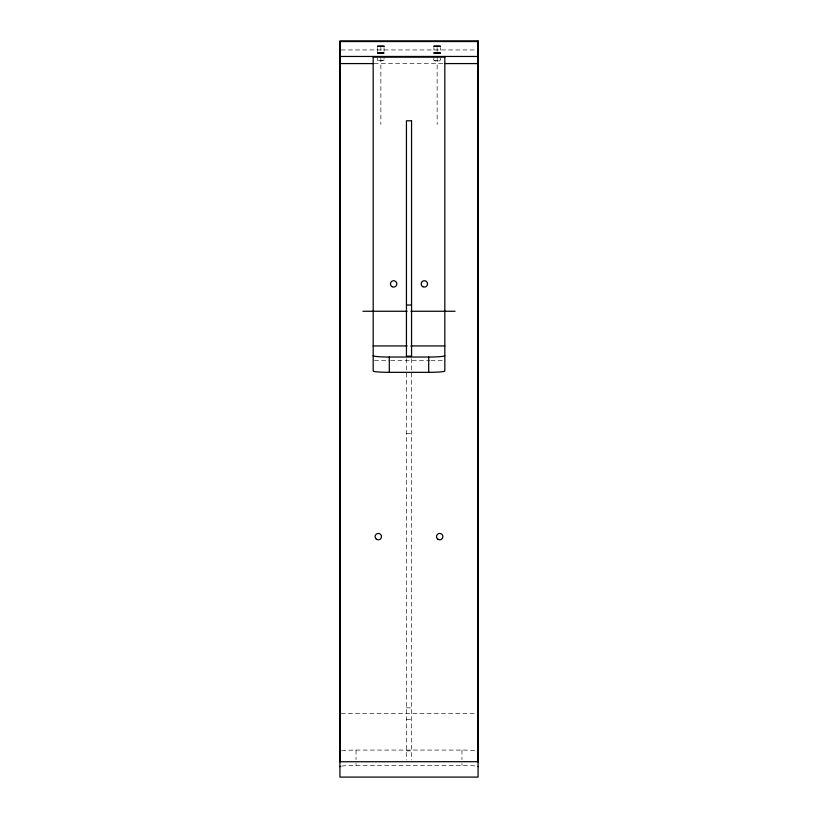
<?xml version="1.0" encoding="UTF-8"?>
<svg xmlns="http://www.w3.org/2000/svg" width="818" height="818" viewBox="0 0 818 818"><rect width="100%" height="100%" fill="white"/><g stroke="black" fill="none" stroke-linecap="round" stroke-linejoin="round"><path stroke-width="0.61" stroke-dasharray="4.09 3.07" d="M384.051 60.696L377.66 60.706L384 60.747L384.041 56.902M384.041 51.37L384.041 47.546M433.959 50.051L433.959 47.505M377.711 60.655L377.671 58.129M440.329 58.17C442.589 62.332 431.618 62.465 433.959 58.129M433.959 60.675L440.34 60.696M341.188 49.939L476.812 49.939M374.143 63.579L443.857 63.579M374.439 360.707L389.521 360.707M390.779 360.707L429.736 360.707M430.994 360.707L443.56 360.707M406.444 433.622L411.556 433.622M406.444 707.877L411.556 707.877M341.188 713.654L476.812 713.654M406.444 719.39L411.556 719.39M341.719 750.801A16.115 1.339 0 0 1 356.034 750.075L461.966 750.075A16.115 1.339 0 0 1 476.281 750.801M406.444 750.883L411.556 750.883M341.719 766.098A16.115 1.339 0 0 1 356.034 765.372L461.966 765.372A16.115 1.339 0 0 1 476.281 766.098M461.966 750.075L461.966 759.636M461.966 763.46L461.966 765.372M440.329 47.546L440.329 50.102M437.139 47.526L437.139 51.35M437.139 57.72L437.139 124.438M411.556 358.662L411.556 759.973M406.444 358.662L406.444 759.973M380.861 46.248L380.861 51.35M380.861 57.72L380.861 124.438M377.671 47.505L377.671 53.876M356.034 750.075L356.034 759.636M356.034 763.46L356.034 765.372"/><path stroke-width="1.23" d="M478.08 761.762L478.08 41.544L339.92 41.544L339.92 761.762L478.08 761.691M339.92 56.462L478.08 56.462M373.182 57.107L444.818 57.107M339.92 63.579L372.875 63.579M445.125 63.579L478.08 63.579M406.444 305.012L411.556 305.012M362.947 311.259L407.108 311.259M410.892 311.259L455.053 311.259M373.182 345.942L407.119 345.942M410.881 345.942L444.818 345.942M373.182 355.697A16.115 1.339 0 0 0 389.296 357.026L428.704 357.026A16.115 1.339 0 0 0 444.818 355.697M373.182 56.462L373.182 370.994A16.115 1.339 0 0 0 389.296 372.333L428.704 372.333A16.115 1.339 0 0 0 444.818 370.994L444.818 56.462M428.704 357.026L428.704 372.333M389.296 357.026L389.296 372.333M477.456 751.047A16.115 1.339 0 0 1 478.08 751.415M477.456 766.343A16.115 1.339 0 0 1 478.08 766.711M339.92 751.415A16.115 1.339 0 0 1 340.544 751.047M339.92 766.711A16.115 1.339 0 0 1 340.544 766.343M377.671 46.227L384.051 46.248L377.671 46.227M377.671 53.027L384.051 53.047L377.711 53.006M433.959 46.227L440.34 46.248L433.959 46.227M433.959 53.027L440.34 53.047L433.959 53.027M478.08 40.9L339.92 40.9L339.92 777.1L478.08 777.1L478.08 40.9M411.556 120.798L406.444 120.798L406.444 356.178L411.556 356.178L411.556 120.798M422.753 286.668A3.2 3.2 0 0 0 427.548 283.897A3.2 3.2 0 0 0 422.753 281.136A3.2 3.2 0 0 0 422.753 286.668M392.047 286.668A3.2 3.2 0 0 0 396.842 283.897A3.2 3.2 0 0 0 392.047 281.136A3.2 3.2 0 0 0 392.047 286.668M376.454 539.226A3.2 3.2 0 0 0 381.485 536.905A3.2 3.2 0 0 0 376.955 533.714A3.2 3.2 0 0 0 376.454 539.226M437.865 539.226A3.2 3.2 0 0 0 442.886 536.905A3.2 3.2 0 0 0 438.356 533.714A3.2 3.2 0 0 0 437.865 539.226"/></g></svg>
